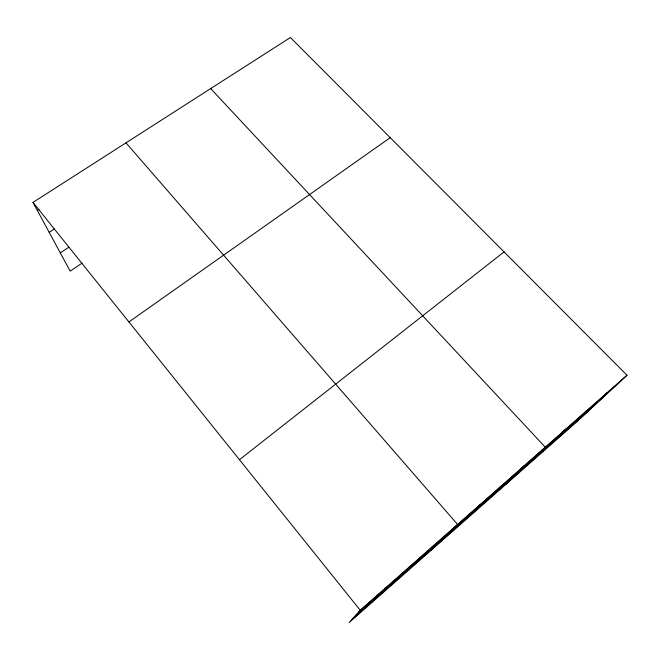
<?xml version="1.0" encoding="UTF-8"?>
<svg xmlns="http://www.w3.org/2000/svg" width="660" height="660" viewBox="0 0 660 660"><rect width="100%" height="100%" fill="white"/><g stroke="black" fill="none" stroke-linecap="round" stroke-linejoin="round"><path stroke-width="0.99" d="M627 375.243L360.236 610.261L349.231 622.487L576.832 421.757L627 375.243L290.416 37.513L33 202.397L70.166 271.144L81.939 263.224M383.501 590.057L385.291 588.184M407.624 568.813L409.86 566.536M431.285 547.957L433.966 545.3M431.401 550.019L457.611 524.477L125.977 142.84M476.635 508.002L480.133 504.628M498.374 488.845L502.252 485.141M519.733 470.027L523.974 466.01M506.294 483.962L545.308 447.208L210.68 88.588M561.338 433.372L566.272 428.744M581.6 415.511L586.872 410.602M601.524 397.955L607.109 392.766M358.924 611.713L621.118 380.696M355.369 615.664L605.047 395.596M352.093 619.303L590.057 409.489M239.448 459.707L504.058 251.881M128.914 321.94L390.225 137.668M60.299 252.895L68.755 247.277M49.178 232.328L54.31 228.971M37.323 210.392L39.056 209.278M33 202.397L360.236 610.261"/></g></svg>
